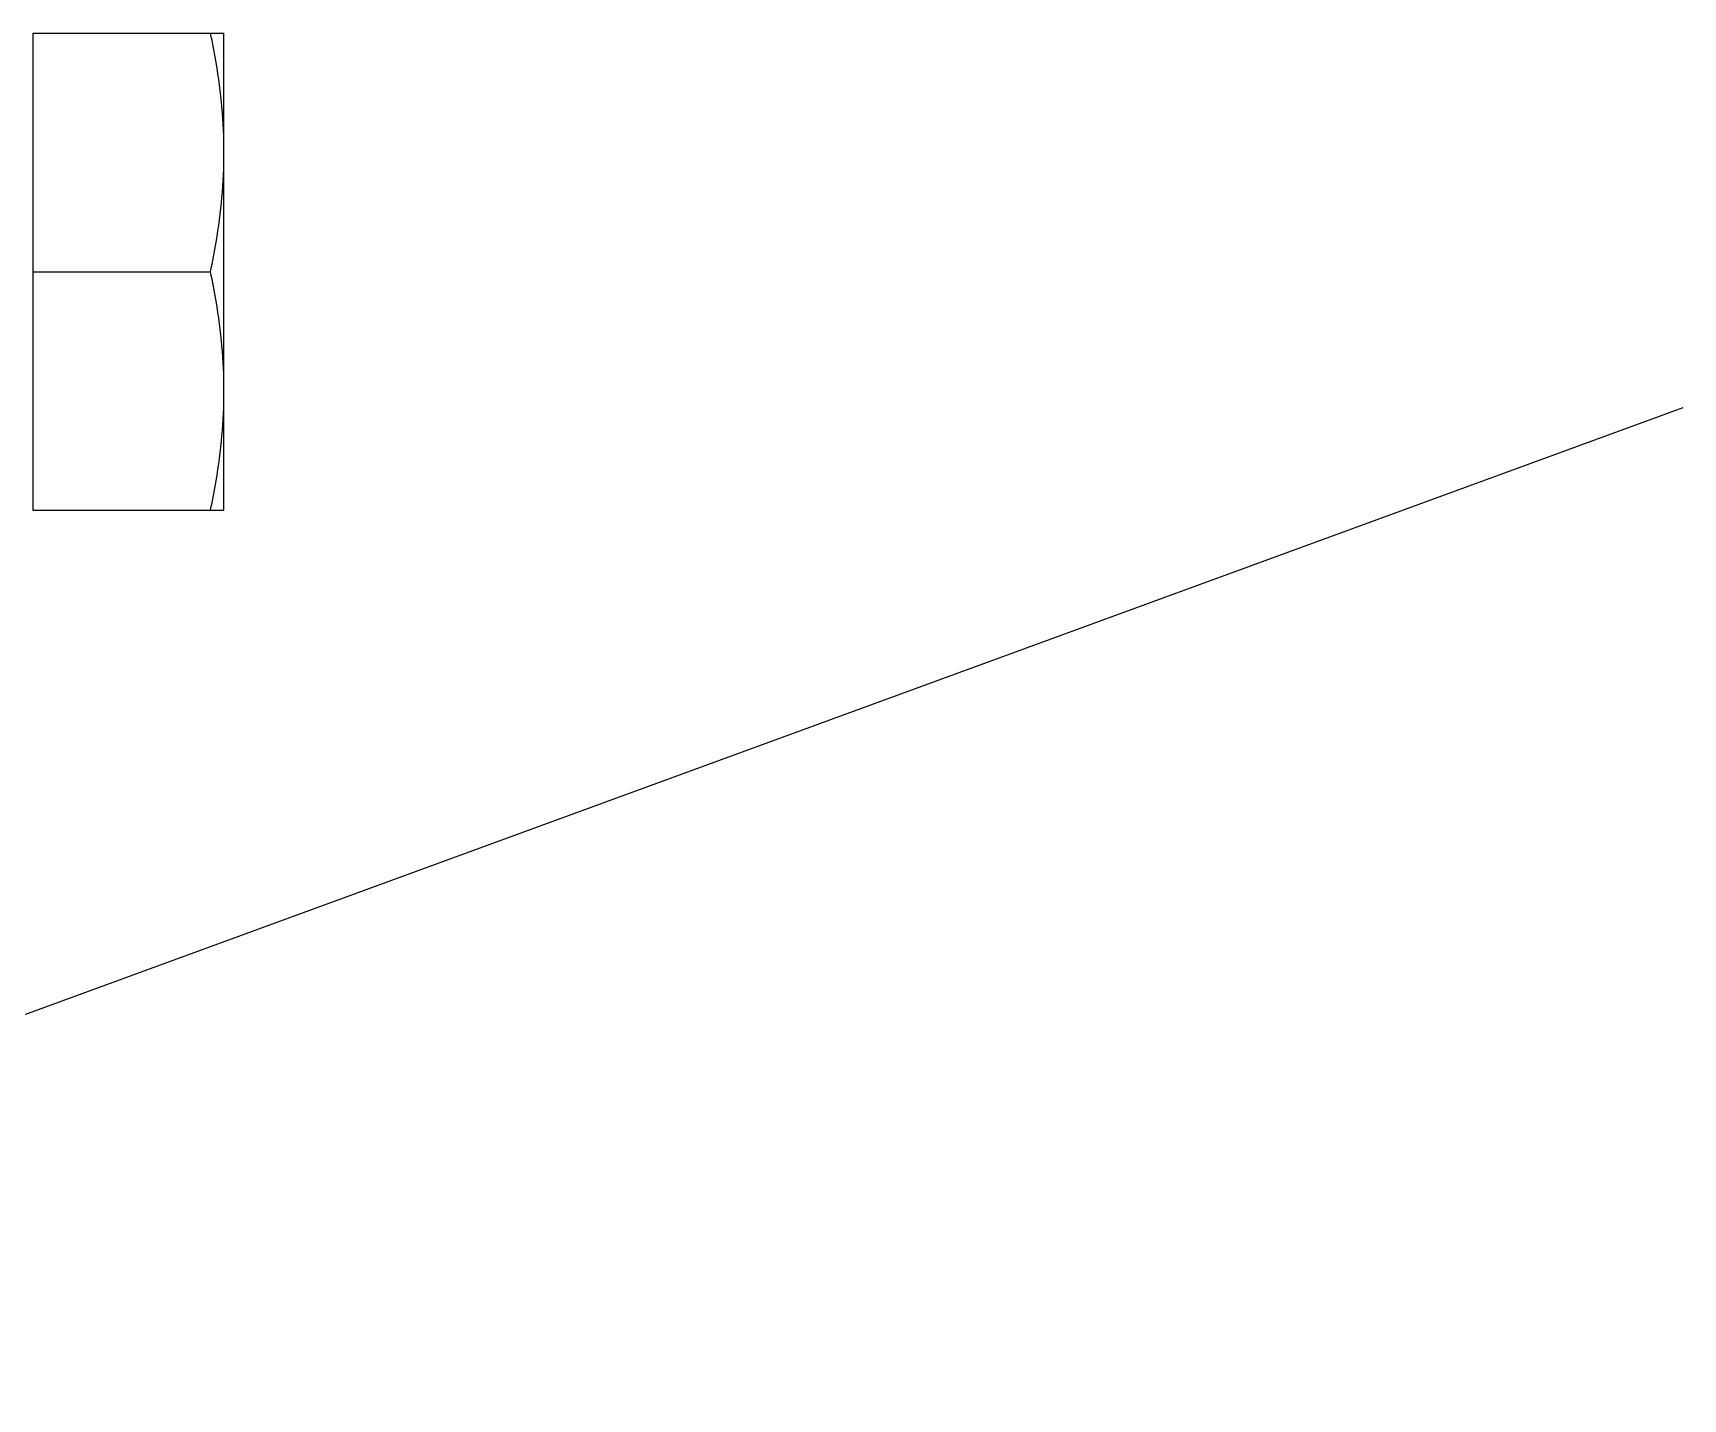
# Model space of a CAD drawing. Extents: x 185245 to 2166646, y -19957 to 815000.
# Drawn here: x 2006181.1 to 2006655.1, y 666985.4 to 667377.9 of the extents above; entities that cross this region are included whole.
import ezdxf

# ---------------------------------------------------------------- set-up
doc = ezdxf.new("R2010")
doc.units = 0
doc.header["$LTSCALE"] = 1000
doc.header["$MEASUREMENT"] = 0
doc.styles.get("Standard").update_dxf_attribs({"font": 'gbenor.shx', "bigfont": 'gbcbig.shx'})
doc.dimstyles.get("Standard").update_dxf_attribs({"dimscale": 100, "dimtxt": 3.5, "dimasz": 1, "dimexe": 2.5, "dimexo": 3, "dimgap": 1.5, "dimtad": 1, "dimdec": 0, "dimzin": 0, "dimdsep": 46, "dimtxsty": 'Standard', "dimblk": 'ARCHTICK', "dimcen": 0.09, "dimadec": 0, "dimazin": 0, "dimtfac": 1, "dimtdec": 0, "dimtix": 1, "dimtmove": 2, "dimatfit": 3, "dimfxl": 1, "dimtolj": 1, "dimtzin": 0, "dimarcsym": 0})

# ---------------------------------------------------------------- blocks, each defined once
blk = doc.blocks.new('gfhhrryyfd')
at = {"linetype": 'Continuous'}
for p, q in [((3693395.05, -1759796.93), (3693449.91, -1759796.93)), ((3693395.05, -1759796.93), (3693395.05, -1759934.09)), ((3693449.91, -1759934.09), (3693449.91, -1759796.93)), ((3693395.05, -1759865.51), (3693446.05, -1759865.51)), ((3693395.05, -1759934.09), (3693449.91, -1759934.09))]:
    blk.add_line(p, q, dxfattribs=at)
for points, knots in [([(3693449.91, -1759831.22), (3693449.91, -1759822.59), (3693448.81, -1759811.06), (3693446.65, -1759799.75), (3693446.05, -1759796.93)], [0, 0, 0, 0, 0.749211, 1, 1, 1, 1]), ([(3693446.05, -1759865.51), (3693446.65, -1759862.68), (3693448.81, -1759851.38), (3693449.91, -1759839.84), (3693449.91, -1759831.22)], [0, 0, 0, 0, 0.250789, 1, 1, 1, 1]), ([(3693449.91, -1759899.8), (3693449.91, -1759891.17), (3693448.81, -1759879.64), (3693446.65, -1759868.33), (3693446.05, -1759865.51)], [0, 0, 0, 0, 0.749211, 1, 1, 1, 1]), ([(3693446.05, -1759934.09), (3693446.65, -1759931.26), (3693448.81, -1759919.96), (3693449.91, -1759908.42), (3693449.91, -1759899.8)], [0, 0, 0, 0, 0.250789, 1, 1, 1, 1])]:
    blk.add_open_spline(points, degree=3, knots=knots, dxfattribs=at)
blk.add_leader([(3693091.07, -1760189.47), (3693869.03, -1759904.5)], dimstyle='Standard', override={"dimgap": 20, "dimtad": 0})

msp = doc.modelspace()

# ---------------------------------------------------------------- block references
at = {"lineweight": -3, "xscale": 0.9999959468841553, "yscale": 0.9999959506094456, "zscale": 0.9999959495959999}
msp.add_blockref('gfhhrryyfd', (-1687199, 2427167.71, 0), dxfattribs=at)

doc.saveas('drawing.dxf')
